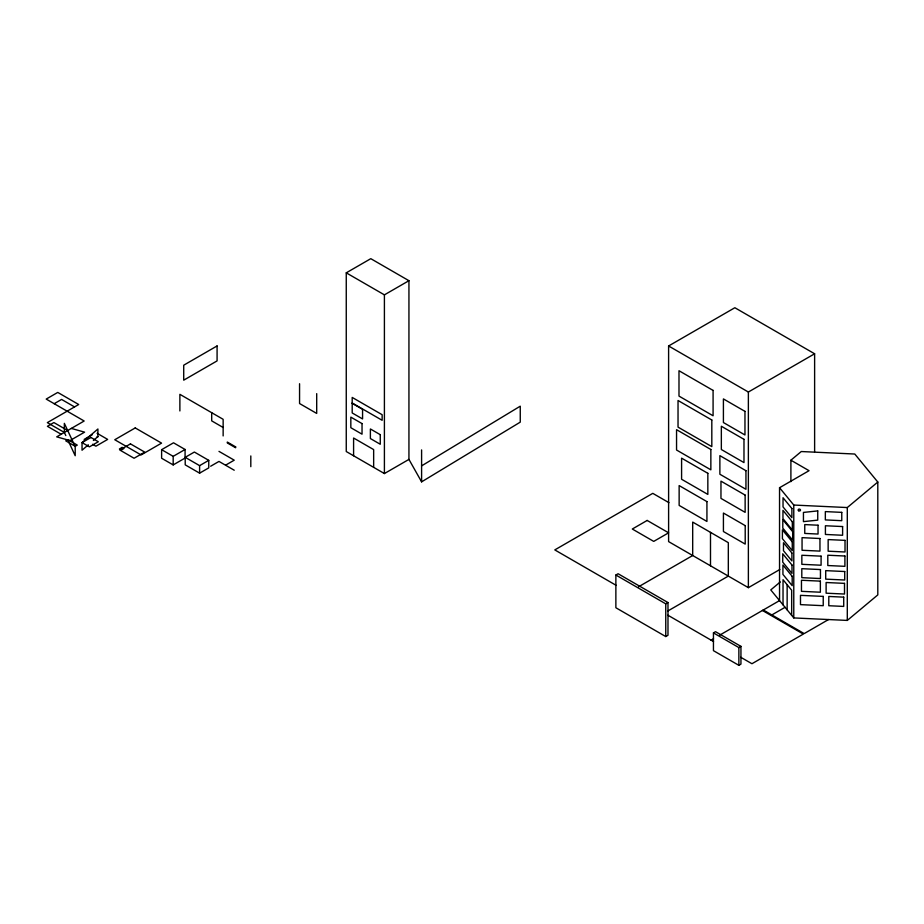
<?xml version="1.0" encoding="UTF-8"?>
<svg xmlns="http://www.w3.org/2000/svg" width="924" height="924" viewBox="0 0 924 924"><rect width="100%" height="100%" fill="white"/><g stroke="black" fill="none" stroke-linecap="round" stroke-linejoin="round"><path stroke-width="1.39" d="M88.323 444.814L82.04 450.207L82.04 442.608L97.909 429.002L97.909 436.59L93.382 440.471M790.898 481.635L790.898 460.21L801.27 451.536L854.781 454.031L877.8 482.039L877.8 594.906L847.296 620.42L793.774 617.925L770.766 589.916L780.295 581.935M790.898 460.21L809.043 470.686L779.544 487.722L793.774 505.047L847.296 507.553L877.8 482.039M421.598 465.881L520.258 406.179L520.258 422.141L421.598 481.854L408.939 459.401L408.939 280.7L370.79 258.674L346.257 272.834L346.257 451.536L384.407 473.562L408.939 459.401M54.193 403.707L61.585 399.434L74.544 406.918M84.153 439.408L92.377 434.661M346.257 272.834L384.407 294.86L408.939 280.7M161.619 449.676L173.516 442.804L185.077 449.48L185.077 458.05L173.181 464.922L161.619 458.246L161.619 449.676L173.181 456.341L185.077 449.48M185.216 457.334L194.363 452.044L208.755 460.348L208.755 467.879L199.607 473.157L185.216 464.853L185.216 457.334L199.607 465.638L208.755 460.348M210.66 466.227L218.988 461.423L234.234 470.224M225.906 464.98L234.234 460.175L218.988 451.374M779.844 569.496L748.371 587.664L668.606 541.614L668.606 345.98L734.857 307.727L814.621 353.776L814.621 451.605M668.606 345.98L748.371 392.03L814.621 353.776M615.869 575.028L618.098 573.746L667.983 602.552L667.983 635.273L665.754 636.555L615.869 607.749L615.869 575.028L665.754 603.834L667.983 602.552M638.461 586.832L692.688 555.52L692.688 522.083L728.32 542.654L728.32 576.091L667.913 610.949M713.444 632.894L715.523 631.693L740.944 646.373L740.944 664.125L738.865 665.326L713.444 650.658L713.444 632.894L738.865 647.574L740.944 646.373M711.064 640.136L713.513 638.715M719.623 635.192L779.544 600.6L779.544 487.722M771.852 614.934L785.054 607.311M828.528 619.542L804.18 633.598L763.27 609.99M71.321 428.424L84.581 432.155L69.97 440.586L56.711 436.856L84.165 421.009L46.2 399.087L57.75 392.423L78.702 404.516L47.332 422.626L64.345 432.455L65.812 435.585M668.941 502.668L652.783 493.347L554.793 549.907L616.296 585.423M762.427 610.475L803.314 634.072L751.951 663.732L740.794 657.299M352.194 403.003L382.143 420.293L382.143 414.714L352.194 397.424L352.194 412.959L362.566 418.942L362.566 409.32L352.194 403.338M667.913 615.222L713.536 641.556M223.146 427.489L211.7 420.87L211.7 412.693M97.089 433.298L107.658 439.408L95.911 446.2L92.608 444.294M67.695 430.526L53.892 422.557L47.401 426.299L61.192 434.268M68.676 441.73L75.202 455.728L75.202 446.615L64.345 423.342L64.345 432.455M847.296 507.553L847.296 620.42M793.774 505.047L793.774 617.925M791.672 615.361L791.672 590.228L783.032 579.706L783.032 604.85M787.144 584.707L787.144 609.84M748.371 392.03L748.371 587.664M738.865 647.574L738.865 665.326M710.498 532.374L710.498 565.8M665.754 603.834L665.754 636.555M421.598 449.919L421.598 481.854M384.407 294.86L384.407 473.562M373.654 467.359L373.654 449.595L353.592 438.011L353.592 455.775M316.701 393.636L316.701 413.432L299.561 403.534L299.561 383.726M250.808 455.948L250.808 466.678M223.146 435.932L223.146 419.311L179.88 394.329L179.88 410.949M199.607 465.638L199.607 473.157M173.181 456.341L173.181 464.922M217.082 345.946L183.714 365.199L183.714 380.168L217.082 360.903L217.082 345.946M67.833 439.651L65.754 440.852L75.202 446.304L77.281 445.102L67.833 439.651M90.933 437.479L82.04 442.608L89.42 446.869L98.314 441.741L90.933 437.479M97.909 436.59L97.205 436.994L97.909 436.59M135.239 427.928L114.761 439.743L141.083 454.943L161.561 443.127L135.239 427.928M122.118 447.424L119.381 448.995L121.229 450.057L123.955 448.487L122.118 447.424M130.457 443.878L119.82 450.023L134.072 458.258L144.721 452.113L130.457 443.878M647.17 520.443L632.305 529.025L653.73 541.395L668.606 532.813L647.17 520.443M817.74 510.903L803.441 512.427L803.441 521.633L817.74 520.12L817.74 510.903M841.764 512.37L825.34 511.596L825.34 519.912L841.764 520.686L841.764 512.37M818.04 525.213L804.758 524.589L804.758 533.425L818.04 534.049L818.04 525.213M842.607 526.553L825.409 525.756L825.409 534.453L842.607 535.262L842.607 526.553M819.958 538.507L802.055 537.664L802.055 550.277L819.958 551.108L819.958 538.507M845.021 540.367L828.147 539.581L828.147 551.201L845.021 551.986L845.021 540.367M844.906 556.017L827.8 555.22L827.8 565.534L844.906 566.331L844.906 556.017M821.09 556.156L801.847 555.255L801.847 564.321L821.09 565.222L821.09 556.156M820.454 569.554L801.801 568.687L801.801 577.673L820.454 578.539L820.454 569.554M844.721 571.529L825.71 570.639L825.71 579.14L844.721 580.018L844.721 571.529M820.362 581.138L801.466 580.26L801.466 591.337L820.362 592.215L820.362 581.138M844.513 583.367L826.114 582.513L826.114 593.185L844.513 594.04L844.513 583.367M843.716 597.147L828.793 596.454L828.793 605.728L843.716 606.421L843.716 597.147M823.226 596.407L800.484 595.345L800.484 604.631L823.226 605.694L823.226 596.407M713.085 390.413L678.99 370.732L678.99 396.096L713.085 415.777L713.085 390.413M744.963 411.365L723.411 398.914L723.411 422.534L744.963 434.973L744.963 411.365M711.815 420.004L678.031 400.496L678.031 427.131L711.815 446.627L711.815 420.004M743.982 439.327L721.344 426.253L721.344 449.514L743.982 462.589L743.982 439.327M710.856 449.491L676.553 429.683L676.553 450.023L710.856 469.831L710.856 449.491M745.945 470.686L719.877 455.636L719.877 474.243L745.945 489.293L745.945 470.686M707.842 473.307L681.589 458.154L681.589 479.256L707.842 494.409L707.842 473.307M745.137 495.091L720.963 481.138L720.963 498.394L745.137 512.346L745.137 495.091M706.929 501.617L679.14 485.574L679.14 505.405L706.929 521.448L706.929 501.617M745.206 525.617L723.423 513.039L723.423 531.519L745.206 544.097L745.206 525.617M362.035 423.585L350.831 417.128L350.831 427.708L362.035 434.176L362.035 423.585M380.261 434.673L370.385 428.967L370.385 438.553L380.261 444.259L380.261 434.673M235.632 446.869L227.281 442.053L227.281 442.942L235.632 447.759L235.632 446.869M791.891 508.523L783.032 497.736L783.032 506.918L791.891 517.694L791.891 508.523M792.33 521.771L782.951 510.348L782.951 518.607L792.33 530.029L792.33 521.771M792.676 531.693L782.801 519.669L782.801 528.135L792.676 540.159L792.676 531.693M792.261 541.857L782.409 529.856L782.409 538.669L792.261 550.669L792.261 541.857M791.914 553.026L783.471 542.746L783.471 550.669L791.914 560.937L791.914 553.026M791.995 565.049L782.732 553.788L782.732 562.15L791.995 573.411L791.995 565.049M792.191 576.322L782.928 565.049L782.928 574.393L792.191 585.666L792.191 576.322M798.509 510.683A1.167 0.947 8 0 0 800.45 510.348A1.167 0.947 8 0 0 799.029 509.112A1.167 0.947 8 0 0 798.509 510.683"/></g></svg>
